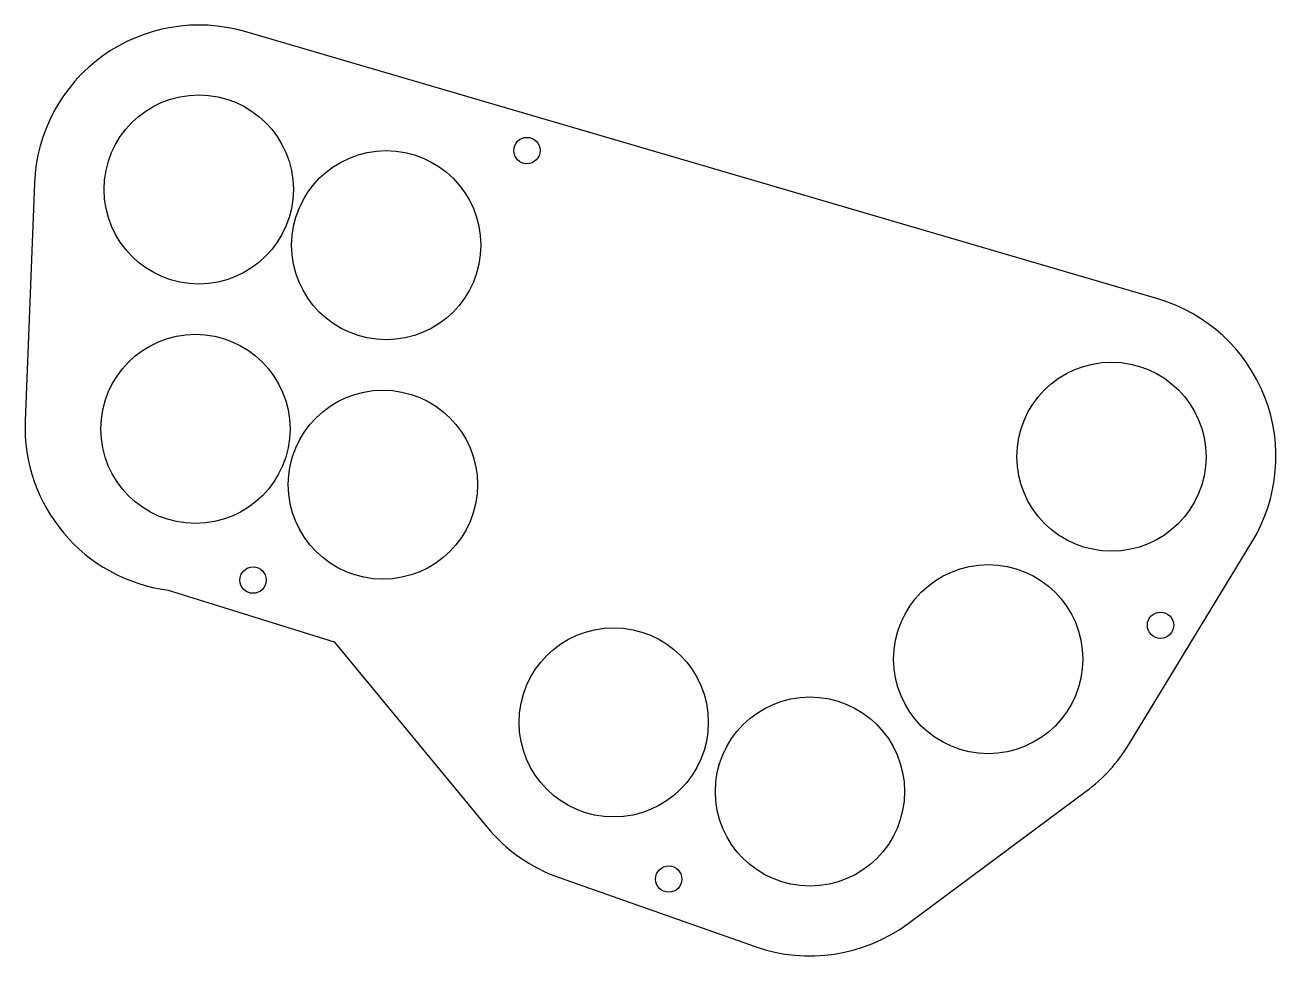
# Model space of a CAD drawing. Header units: millimetres. Extents: x -169 to -17, y -67 to 46.
import ezdxf

# ---------------------------------------------------------------- set-up
doc = ezdxf.new("R2010")
doc.units = ezdxf.units.MM
doc.layers.get('0').update_dxf_attribs({"linetype": 'CONTINUOUS'})

msp = doc.modelspace()

# ---------------------------------------------------------------- linework, layer by layer
msp.add_lwpolyline([(-167.99, 26.71), (-169.12, -2.19, 0.387685), (-151.73, -22.8), (-131.55, -29.07), (-113, -51.59, 0.136566), (-104.21, -57.74), (-80.35, -66.15, 0.24947), (-61.77, -63.34), (-40.1, -47.25, 0.096568), (-34.95, -41.59), (-19.96, -16.96, 0.493172), (-31.42, 12.63), (-142.39, 45.12, 0.488215)], format="xyb", close=True)
for centre, radius in [((-148.01, 25.93), 11.5), ((-108.11, 30.66), 1.6), ((-125.22, 19.15), 11.5), ((-148.41, -3.19), 11.5), ((-37.04, -6.57), 11.5), ((-125.62, -9.97), 11.5), ((-52.03, -31.19), 11.5), ((-141.41, -21.58), 1.6), ((-31.08, -27.07), 1.6), ((-97.56, -38.88), 11.5), ((-73.7, -47.29), 11.5), ((-90.87, -57.94), 1.6)]:
    msp.add_circle(centre, radius)

doc.saveas('drawing.dxf')
